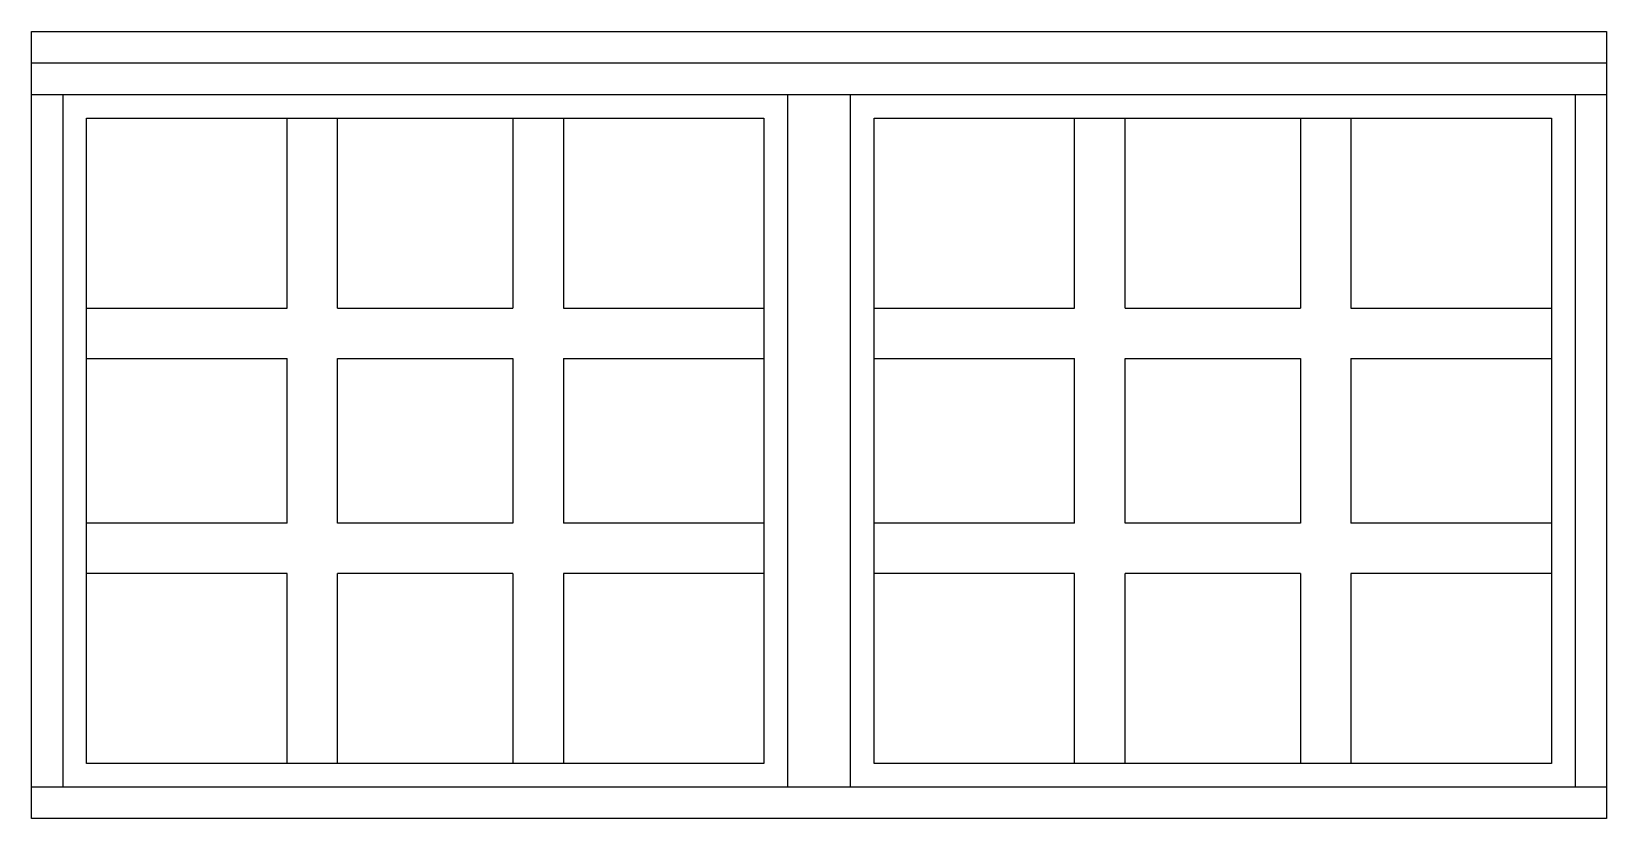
# Model space of a CAD drawing. Header units: millimetres. Extents: x 322.29 to 323.29, y 1327.38 to 1327.88.
import ezdxf

# ---------------------------------------------------------------- set-up
doc = ezdxf.new("R2010")
doc.units = ezdxf.units.MM
doc.header["$LTSCALE"] = 0.5
doc.layers.add('Gravia_Janelas', color=1, linetype='Continuous')

msp = doc.modelspace()

# ---------------------------------------------------------------- linework, layer by layer
at = {"layer": 'Gravia_Janelas', "color": 2, "linetype": 'Continuous'}
for p, q in [((322.2933, 1327.3848), (322.2933, 1327.8848)), ((322.2933, 1327.8848), (323.2933, 1327.8848)), ((323.2933, 1327.8848), (323.2933, 1327.3848)), ((323.2933, 1327.3848), (322.2933, 1327.3848))]:
    msp.add_line(p, q, dxfattribs=at)
at = {"layer": 'Gravia_Janelas', "linetype": 'Continuous'}
for p, q in [((322.2933, 1327.8648), (323.2933, 1327.8648)), ((322.2933, 1327.8448), (323.2933, 1327.8448)), ((322.3133, 1327.4048), (322.3133, 1327.8448)), ((322.7733, 1327.8448), (322.7733, 1327.4048)), ((322.8133, 1327.4048), (322.8133, 1327.8448)), ((323.2733, 1327.8448), (323.2733, 1327.4048)), ((322.3283, 1327.4198), (322.3283, 1327.8298)), ((322.3283, 1327.8298), (322.7583, 1327.8298)), ((322.4556, 1327.7091), (322.4556, 1327.8298)), ((322.4876, 1327.7091), (322.4876, 1327.8298)), ((322.599, 1327.8298), (322.599, 1327.7091)), ((322.631, 1327.8298), (322.631, 1327.7091)), ((322.7583, 1327.8298), (322.7583, 1327.4198)), ((322.8283, 1327.4198), (322.8283, 1327.8298)), ((322.8283, 1327.8298), (323.2583, 1327.8298)), ((322.9556, 1327.7091), (322.9556, 1327.8298)), ((322.9876, 1327.7091), (322.9876, 1327.8298)), ((323.099, 1327.8298), (323.099, 1327.7091)), ((323.131, 1327.8298), (323.131, 1327.7091)), ((323.2583, 1327.8298), (323.2583, 1327.4198)), ((322.3283, 1327.7091), (322.4556, 1327.7091)), ((322.4876, 1327.7091), (322.599, 1327.7091)), ((322.631, 1327.7091), (322.7583, 1327.7091)), ((322.8283, 1327.7091), (322.9556, 1327.7091)), ((322.9876, 1327.7091), (323.099, 1327.7091)), ((323.131, 1327.7091), (323.2583, 1327.7091)), ((322.3283, 1327.6771), (322.4556, 1327.6771)), ((322.4556, 1327.5725), (322.4556, 1327.6771)), ((322.4876, 1327.5725), (322.4876, 1327.6771)), ((322.4876, 1327.6771), (322.599, 1327.6771)), ((322.599, 1327.6771), (322.599, 1327.5725)), ((322.631, 1327.6771), (322.631, 1327.5725)), ((322.631, 1327.6771), (322.7583, 1327.6771)), ((322.8283, 1327.6771), (322.9556, 1327.6771)), ((322.9556, 1327.5725), (322.9556, 1327.6771)), ((322.9876, 1327.5725), (322.9876, 1327.6771)), ((322.9876, 1327.6771), (323.099, 1327.6771)), ((323.099, 1327.6771), (323.099, 1327.5725)), ((323.131, 1327.6771), (323.131, 1327.5725)), ((323.131, 1327.6771), (323.2583, 1327.6771)), ((322.4556, 1327.5725), (322.3283, 1327.5725)), ((322.599, 1327.5725), (322.4876, 1327.5725)), ((322.7583, 1327.5725), (322.631, 1327.5725)), ((322.9556, 1327.5725), (322.8283, 1327.5725)), ((323.099, 1327.5725), (322.9876, 1327.5725)), ((323.2583, 1327.5725), (323.131, 1327.5725)), ((322.4556, 1327.5405), (322.3283, 1327.5405)), ((322.4556, 1327.4198), (322.4556, 1327.5405)), ((322.4876, 1327.4198), (322.4876, 1327.5405)), ((322.599, 1327.5405), (322.4876, 1327.5405)), ((322.599, 1327.5405), (322.599, 1327.4198)), ((322.7583, 1327.5405), (322.631, 1327.5405)), ((322.631, 1327.5405), (322.631, 1327.4198)), ((322.9556, 1327.5405), (322.8283, 1327.5405)), ((322.9556, 1327.4198), (322.9556, 1327.5405)), ((322.9876, 1327.4198), (322.9876, 1327.5405)), ((323.099, 1327.5405), (322.9876, 1327.5405)), ((323.099, 1327.5405), (323.099, 1327.4198)), ((323.2583, 1327.5405), (323.131, 1327.5405)), ((323.131, 1327.5405), (323.131, 1327.4198)), ((322.7583, 1327.4198), (322.3283, 1327.4198)), ((323.2583, 1327.4198), (322.8283, 1327.4198)), ((323.2933, 1327.4048), (322.2933, 1327.4048))]:
    msp.add_line(p, q, dxfattribs=at)

doc.saveas('drawing.dxf')
